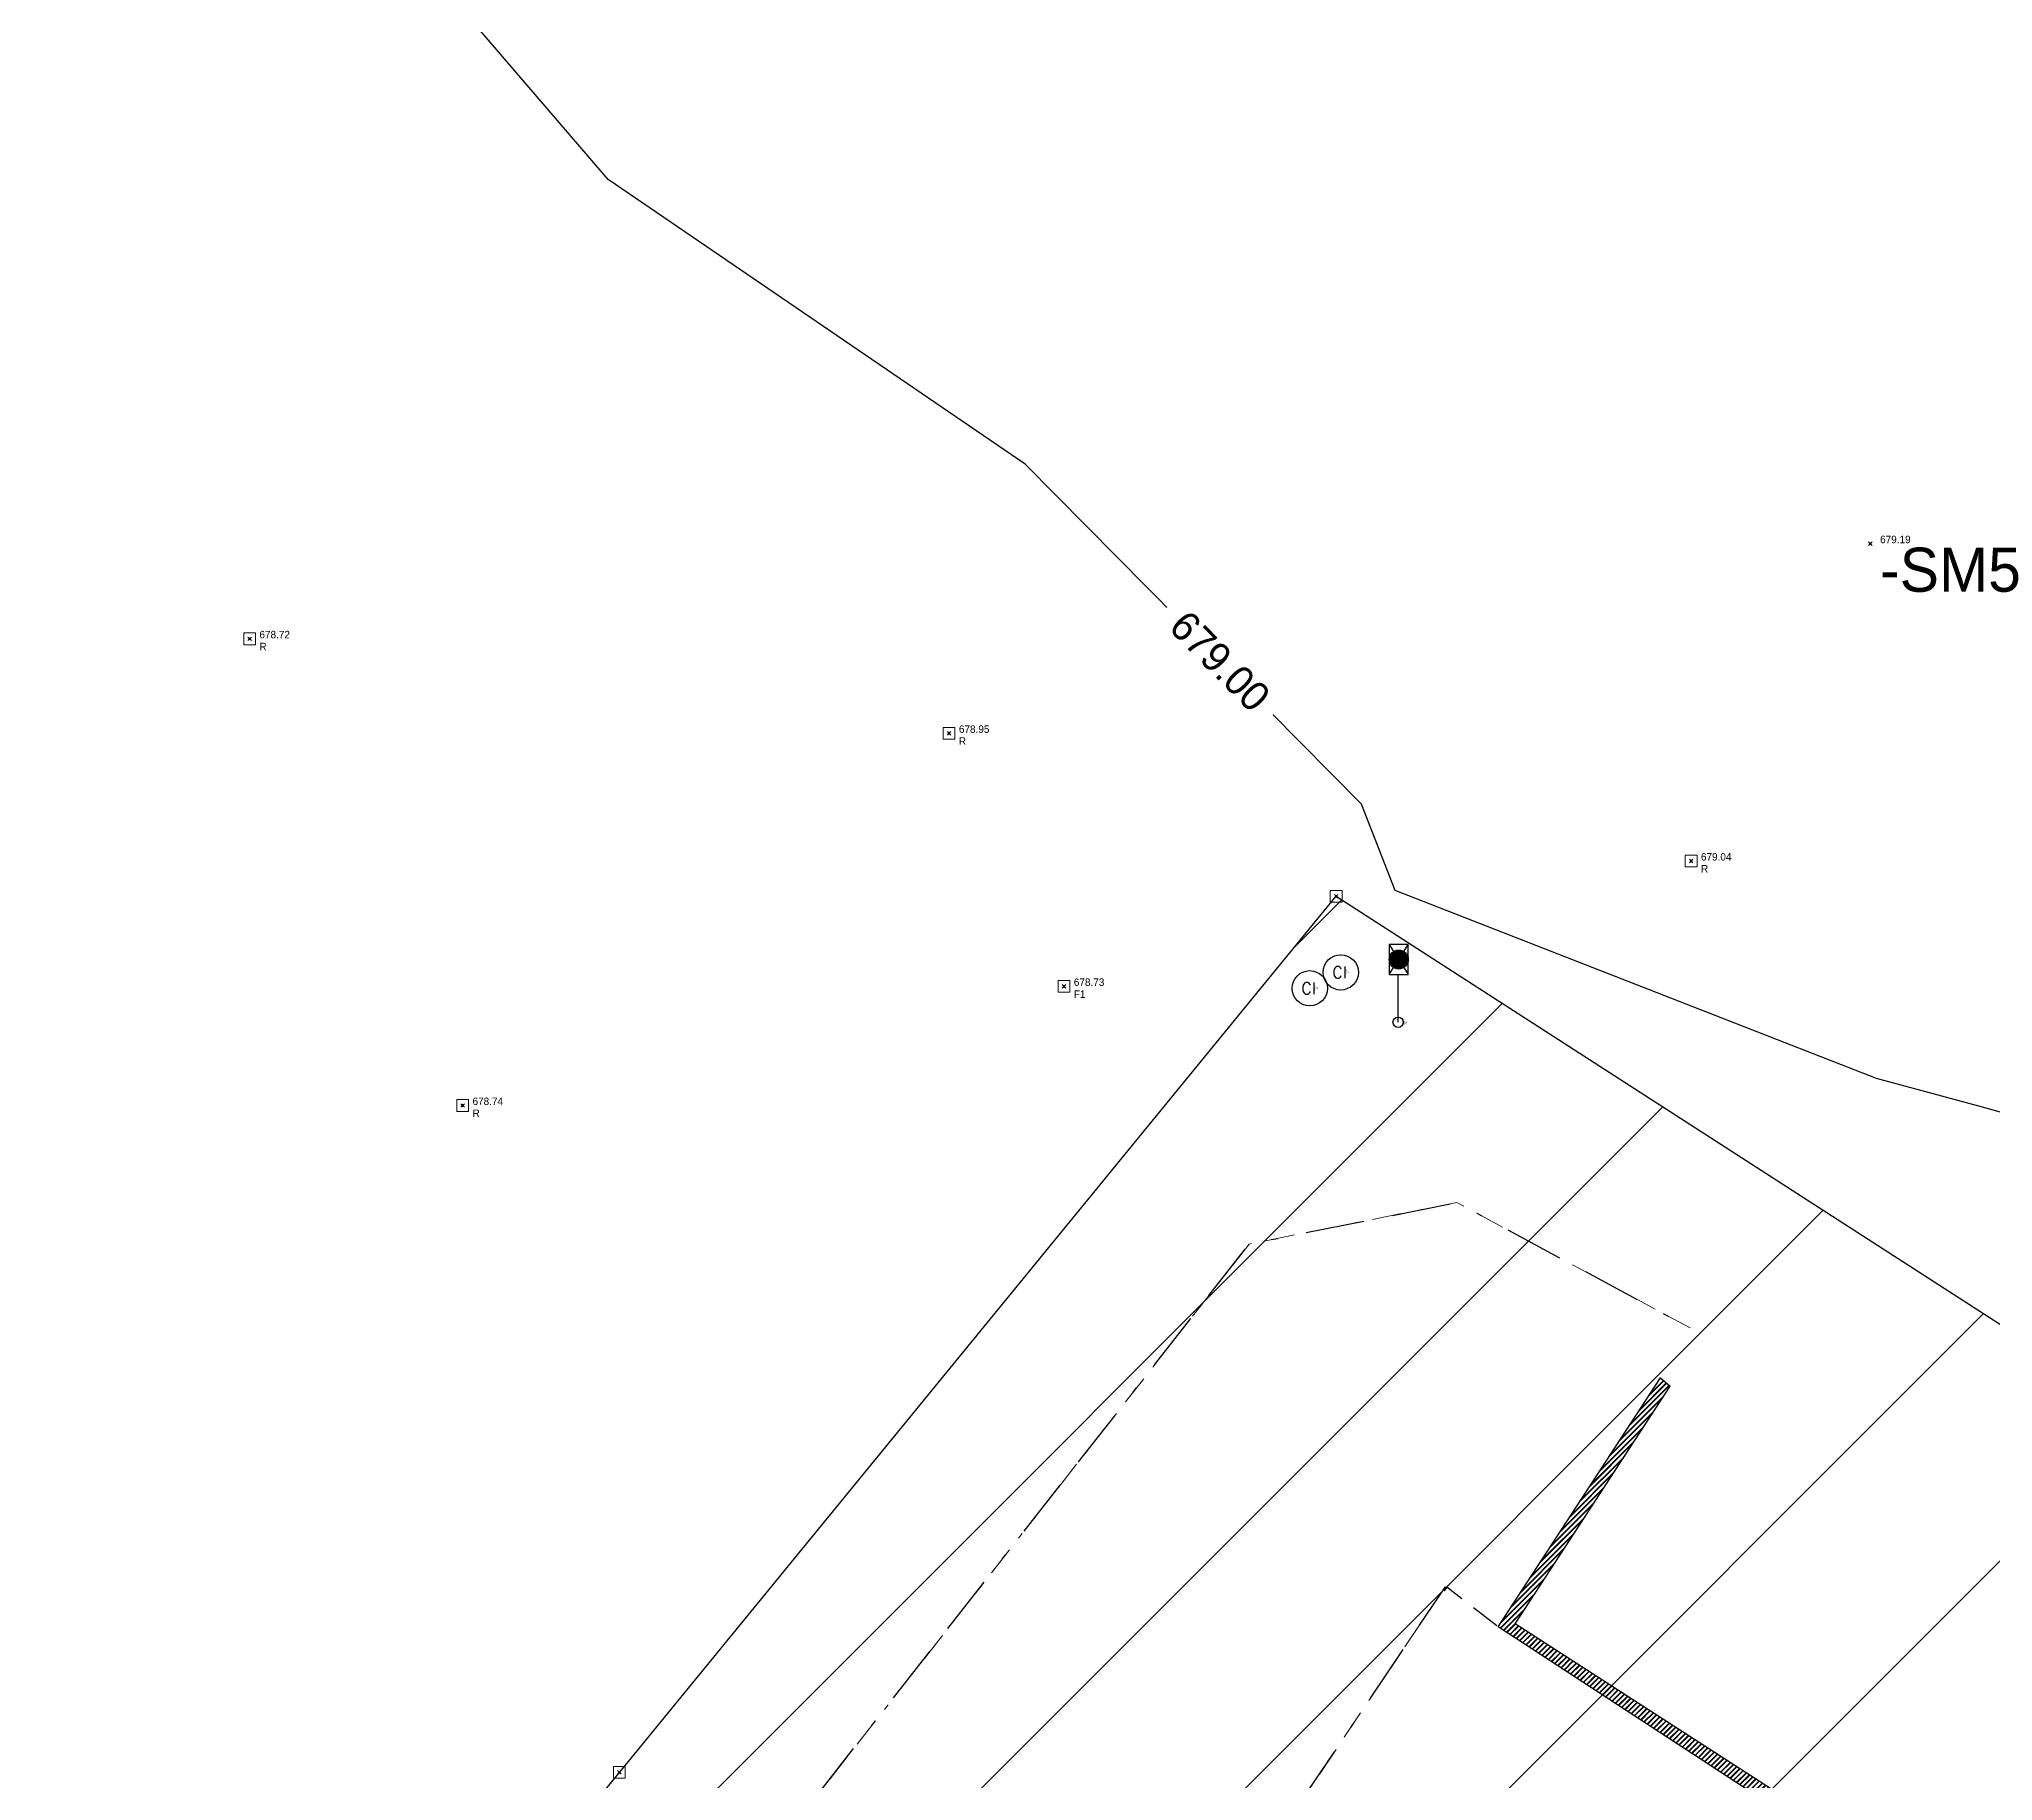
# Model space of a CAD drawing. Extents: x 350769 to 354978, y 6304672 to 6307963.
# Drawn here: x 352561.57 to 352594.83, y 6305540.12 to 6305569.76 of the extents above; entities that cross this region are included whole.
import ezdxf

# ---------------------------------------------------------------- set-up
doc = ezdxf.new("R2010")
doc.units = 0
doc.header["$PDMODE"] = 35
doc.header["$PDSIZE"] = 0.03
doc.linetypes.add('BORDER', pattern=[1.75, 0.5, -0.25, 0.5, -0.25, 0, -0.25])
doc.linetypes.add('CONTINUOS', pattern=[0])
doc.layers.get('0').update_dxf_attribs({"linetype": 'CONTINUOUS'})
doc.layers.get('Defpoints').update_dxf_attribs({"linetype": 'CONTINUOUS'})
for name, color, linetype in [('0-LEVANTAMIENTO 2020.SEP', 252, 'CONTINUOUS'), ('02_Geo ext_Acotamiento', 7, 'CONTINUOUS'), ('1-MURO', 7, 'CONTINUOUS'), ('1-REJA', 252, 'FENCELINE1'), ('1-TALUD', 252, 'BORDER'), ('2-ACHURADO MURO', 9, 'CONTINUOUS'), ('C-TINN', 5, 'CONTINUOUS'), ('C-TOPO-MINR', 8, 'CONTINUOUS'), ('V-NODE DIC 2005', 4, 'CONTINUOUS'), ('V-NODE-TEXT', 1, 'CONTINUOUS'), ('V-NODE-TEXT DIC 2005', 2, 'CONTINUOUS'), ('V-NODE-TEXT1 DIC 2005', 6, 'CONTINUOUS'), ('Z-CI', 253, 'CONTINUOUS'), ('Z-PCTV', 253, 'CONTINUOUS')]:
    doc.layers.add(name, color=color, linetype=linetype)
doc.layers.add('0_ASD_TOPOGRAFIA_ELEMENTOS', color=9, linetype='CONTINUOS', lineweight=5, true_color=0xbdbdbd)
doc.styles.add('ROMANS', font='romans.shx', dxfattribs={"width": 0.65})
doc.linetypes.add('FENCELINE1', pattern='A,6.35,-2.54,[133,ltypeshp.shx,S=2.54,R=0,X=-2.54,Y=0],-2.54,25.4', length=36.83)
doc.dimstyles.new('Principal', dxfattribs={"dimscale": 0, "dimtxt": 2, "dimasz": 2, "dimexe": 1, "dimexo": 1, "dimtad": 1, "dimrnd": 0.05, "dimzin": 1, "dimtxsty": 'ROMANS', "dimcen": 2.5, "dimclrt": 2, "dimaunit": 2, "dimadec": 0, "dimazin": 0, "dimtfac": 1, "dimtmove": 0, "dimatfit": 3, "dimfxl": 1, "dimfxlon": 1, "dimarcsym": 0})

# ---------------------------------------------------------------- blocks, each defined once
blk = doc.blocks.new('PCTV')
at = {"layer": 'Z-PCTV', "true_color": 0xbdbdbd}
h = blk.add_hatch(color=9, dxfattribs=at)
edge = h.paths.add_edge_path()
edge.add_arc((0.05, 6.02), 0.825, 0, 360)
at = {"layer": 'Z-PCTV', "color": 9, "true_color": 0xbdbdbd}
for p, q in [((-0.87, 7.46), (-0.44, 6.79)), ((0.53, 6.79), (0.96, 7.46)), ((-0.87, 4.58), (-0.44, 5.25)), ((0, 2.06), (0, 4.58)), ((0, 0), (0, 3.88)), ((0.53, 5.25), (0.96, 4.58))]:
    blk.add_line(p, q, dxfattribs=at)
blk.add_lwpolyline([(0.96, 4.58), (0.96, 7.46), (-0.87, 7.46), (-0.87, 4.58)], close=True, dxfattribs=at)
for centre, radius in [((0.05, 6.02), 0.912), ((0.05, 6.02), 0.825), ((0, 0), 0.5)]:
    blk.add_circle(centre, radius, dxfattribs=at)
blk = doc.blocks.new('*U720', base_point=(352584.703, 6305553.034))
at = {"layer": 'Z-PCTV', "linetype": 'ByBlock', "lineweight": -2, "xscale": 0.1773176706723187, "yscale": 0.1773176706723187, "zscale": 0.1773176706723187}
blk.add_blockref('PCTV', (352584.703, 6305553.034), dxfattribs=at)
at = {"layer": 'V-NODE-TEXT', "linetype": 'ByBlock', "char_height": 0.02}
for s, insert, attachment_point in [('303', (352584.768, 6305553.074), 4), ('679.06', (352584.768, 6305553.049), 1), ('°PCTV', (352584.768, 6305553.004), 4)]:
    blk.add_mtext(s, dxfattribs=dict(at, insert=insert, attachment_point=attachment_point))
blk = doc.blocks.new('CI')
at = {"layer": 'Z-CI'}
blk.add_circle((0, 0), 1.2, dxfattribs=at)
at = {"layer": 'Z-CI', "style": 'ROMANS'}
blk.add_text('CI', height=0.8, rotation=360, dxfattribs=at).set_placement((-0.58, -0.4))
blk = doc.blocks.new('*U799', base_point=(352583.199, 6305553.612))
at = {"layer": 'Z-CI', "linetype": 'ByBlock', "lineweight": -2, "xscale": 0.25, "yscale": 0.25, "zscale": 0.25}
blk.add_blockref('CI', (352583.199, 6305553.612), dxfattribs=at)
at = {"layer": 'V-NODE-TEXT', "linetype": 'ByBlock', "char_height": 0.02}
for s, insert, attachment_point in [('301', (352583.264, 6305553.652), 4), ('678.84', (352583.264, 6305553.627), 1), ('°CI', (352583.264, 6305553.582), 4)]:
    blk.add_mtext(s, dxfattribs=dict(at, insert=insert, attachment_point=attachment_point))
blk = doc.blocks.new('*U800', base_point=(352583.726, 6305553.882))
at = {"layer": 'Z-CI', "linetype": 'ByBlock', "lineweight": -2, "xscale": 0.25, "yscale": 0.25, "zscale": 0.25}
blk.add_blockref('CI', (352583.726, 6305553.882), dxfattribs=at)
at = {"layer": 'V-NODE-TEXT', "linetype": 'ByBlock', "char_height": 0.02}
for s, insert, attachment_point in [('302', (352583.791, 6305553.922), 4), ('678.82', (352583.791, 6305553.897), 1), ('°CI', (352583.791, 6305553.852), 4)]:
    blk.add_mtext(s, dxfattribs=dict(at, insert=insert, attachment_point=attachment_point))
blk = doc.blocks.new('*D1236')
at = {"layer": '02_Geo ext_Acotamiento', "color": 0, "lineweight": -2, "transparency": 16777216}
blk.add_line((352474.045, 6305972.496), (352473.119, 6305978.179), dxfattribs=at)
at = {"layer": '02_Geo ext_Acotamiento', "color": 0, "transparency": 16777216}
blk.add_solid([(352473.283, 6305978.206), (352472.954, 6305978.153), (352472.958, 6305979.166)], dxfattribs=at)
at = {"layer": 'Defpoints', "color": 0, "transparency": 16777216}
for p in [(352472.958, 6305979.166), (352596.042, 6305224.025)]:
    blk.add_point(p, dxfattribs=at)
at = {"layer": '02_Geo ext_Acotamiento', "color": 2, "transparency": 16777216, "insert": (352474.582, 6305974.845), "char_height": 1, "attachment_point": 5, "rotation": 279.2575, "style": 'ROMANS'}
blk.add_mtext('R765,10', dxfattribs=at)
blk = doc.blocks.new('*U1327')
at = {"color": 0, "linetype": 'ByBlock', "lineweight": -2, "transparency": 16777216}
blk.add_point((0, 0), dxfattribs=at)
blk = doc.blocks.new('*U3620', base_point=(352579.075, 6305553.575))
at = {"layer": 'V-NODE-TEXT DIC 2005', "linetype": 'ByBlock', "char_height": 0.127}
for s, insert, attachment_point in [('678.73', (352579.242, 6305553.646), 4), ('F1', (352579.242, 6305553.507), 1)]:
    blk.add_mtext(s, dxfattribs=dict(at, insert=insert, attachment_point=attachment_point))
blk = doc.blocks.new('*U3621', base_point=(352579.075, 6305553.575))
at = {"layer": 'V-NODE-TEXT DIC 2005', "color": 2, "lineweight": -2}
blk.add_blockref('*U3620', (352579.075, 6305553.575), dxfattribs=at)
blk = doc.blocks.new('*U2430', base_point=(352568.841, 6305551.547))
at = {"layer": 'V-NODE-TEXT DIC 2005', "linetype": 'ByBlock', "char_height": 0.127}
for s, insert, attachment_point in [('678.74', (352569.008, 6305551.618), 4), ('R', (352569.008, 6305551.479), 1)]:
    blk.add_mtext(s, dxfattribs=dict(at, insert=insert, attachment_point=attachment_point))
blk = doc.blocks.new('*U2431', base_point=(352568.841, 6305551.547))
at = {"layer": 'V-NODE-TEXT DIC 2005', "color": 2, "lineweight": -2}
blk.add_blockref('*U2430', (352568.841, 6305551.547), dxfattribs=at)
blk = doc.blocks.new('*U2422', base_point=(352589.748, 6305555.708))
at = {"layer": 'V-NODE-TEXT DIC 2005', "linetype": 'ByBlock', "char_height": 0.127}
for s, insert, attachment_point in [('679.04', (352589.915, 6305555.779), 4), ('R', (352589.915, 6305555.64), 1)]:
    blk.add_mtext(s, dxfattribs=dict(at, insert=insert, attachment_point=attachment_point))
blk = doc.blocks.new('*U2423', base_point=(352589.748, 6305555.708))
at = {"layer": 'V-NODE-TEXT DIC 2005', "color": 2, "lineweight": -2}
blk.add_blockref('*U2422', (352589.748, 6305555.708), dxfattribs=at)
blk = doc.blocks.new('*U2400', base_point=(352577.119, 6305557.881))
at = {"layer": 'V-NODE-TEXT DIC 2005', "linetype": 'ByBlock', "char_height": 0.127}
for s, insert, attachment_point in [('678.95', (352577.286, 6305557.952), 4), ('R', (352577.286, 6305557.813), 1)]:
    blk.add_mtext(s, dxfattribs=dict(at, insert=insert, attachment_point=attachment_point))
blk = doc.blocks.new('*U2401', base_point=(352577.119, 6305557.881))
at = {"layer": 'V-NODE-TEXT DIC 2005', "color": 2, "lineweight": -2}
blk.add_blockref('*U2400', (352577.119, 6305557.881), dxfattribs=at)
blk = doc.blocks.new('*U2394', base_point=(352565.214, 6305559.489))
at = {"layer": 'V-NODE-TEXT DIC 2005', "linetype": 'ByBlock', "char_height": 0.127}
for s, insert, attachment_point in [('678.72', (352565.381, 6305559.56), 4), ('R', (352565.381, 6305559.421), 1)]:
    blk.add_mtext(s, dxfattribs=dict(at, insert=insert, attachment_point=attachment_point))
blk = doc.blocks.new('*U2395', base_point=(352565.214, 6305559.489))
at = {"layer": 'V-NODE-TEXT DIC 2005', "color": 2, "lineweight": -2}
blk.add_blockref('*U2394', (352565.214, 6305559.489), dxfattribs=at)
blk = doc.blocks.new('*U1352', base_point=(352592.797, 6305561.11))
at = {"layer": 'V-NODE-TEXT1 DIC 2005', "linetype": 'ByBlock'}
for s, insert, char_height, attachment_point in [('679.19', (352592.964, 6305561.181), 0.127, 4), ('-SM5', (352592.964, 6305561.042), 0.75, 1)]:
    blk.add_mtext(s, dxfattribs=dict(at, insert=insert, char_height=char_height, attachment_point=attachment_point))
blk = doc.blocks.new('*U1353', base_point=(352592.797, 6305561.11))
at = {"layer": 'V-NODE-TEXT DIC 2005', "color": 2, "lineweight": -2}
blk.add_blockref('*U1352', (352592.797, 6305561.11), dxfattribs=at)
blk = doc.blocks.new('*U1332', base_point=(352592.797, 6305561.11))
at = {"layer": 'V-NODE-TEXT1 DIC 2005', "linetype": 'ByBlock'}
for s, insert, char_height, attachment_point in [('679.19', (352592.964, 6305561.181), 0.127, 4), ('-SM5', (352592.964, 6305561.042), 0.75, 1)]:
    blk.add_mtext(s, dxfattribs=dict(at, insert=insert, char_height=char_height, attachment_point=attachment_point))
blk = doc.blocks.new('*U1333', base_point=(352592.797, 6305561.11))
at = {"layer": 'V-NODE-TEXT DIC 2005', "color": 2, "lineweight": -2}
blk.add_blockref('*U1332', (352592.797, 6305561.11), dxfattribs=at)
blk = doc.blocks.new('*U4996', base_point=(352584.703, 6305553.034))
at = {"layer": 'Z-PCTV', "linetype": 'ByBlock', "lineweight": -2, "xscale": 0.1773176706723187, "yscale": 0.1773176706723187, "zscale": 0.1773176706723187}
blk.add_blockref('PCTV', (352584.703, 6305553.034), dxfattribs=at)
at = {"layer": 'V-NODE-TEXT', "linetype": 'ByBlock', "char_height": 0.02}
for s, insert, attachment_point in [('303', (352584.768, 6305553.074), 4), ('679.06', (352584.768, 6305553.049), 1), ('°PCTV', (352584.768, 6305553.004), 4)]:
    blk.add_mtext(s, dxfattribs=dict(at, insert=insert, attachment_point=attachment_point))
blk = doc.blocks.new('*U5078', base_point=(352583.199, 6305553.612))
at = {"layer": 'Z-CI', "linetype": 'ByBlock', "lineweight": -2, "xscale": 0.25, "yscale": 0.25, "zscale": 0.25}
blk.add_blockref('CI', (352583.199, 6305553.612), dxfattribs=at)
at = {"layer": 'V-NODE-TEXT', "linetype": 'ByBlock', "char_height": 0.02}
for s, insert, attachment_point in [('301', (352583.264, 6305553.652), 4), ('678.84', (352583.264, 6305553.627), 1), ('°CI', (352583.264, 6305553.582), 4)]:
    blk.add_mtext(s, dxfattribs=dict(at, insert=insert, attachment_point=attachment_point))
blk = doc.blocks.new('*U5079', base_point=(352583.726, 6305553.882))
at = {"layer": 'Z-CI', "linetype": 'ByBlock', "lineweight": -2, "xscale": 0.25, "yscale": 0.25, "zscale": 0.25}
blk.add_blockref('CI', (352583.726, 6305553.882), dxfattribs=at)
at = {"layer": 'V-NODE-TEXT', "linetype": 'ByBlock', "char_height": 0.02}
for s, insert, attachment_point in [('302', (352583.791, 6305553.922), 4), ('678.82', (352583.791, 6305553.897), 1), ('°CI', (352583.791, 6305553.852), 4)]:
    blk.add_mtext(s, dxfattribs=dict(at, insert=insert, attachment_point=attachment_point))
blk = doc.blocks.new('TOPOGRAFIA')
at = {"layer": '2-ACHURADO MURO', "lineweight": 0, "true_color": 0xbdbdbd}
h = blk.add_hatch(dxfattribs=at)
h.set_pattern_fill('ANSI31', color=9, scale=0.02)
h.set_pattern_definition([(45, (38000, -3000), (-0.04490128060535, 0.04490128060535), [])])
h.paths.add_polyline_path([(390597.223, 6302536.005), (390586.695, 6302542.797), (390589.334, 6302546.839), (390589.169, 6302546.983), (390586.404, 6302542.747), (390599.296, 6302534.32), (390606.856, 6302529.485), (390608.792, 6302532.234), (390608.625, 6302532.351), (390606.805, 6302529.761)])
at = {"layer": '1-MURO', "color": 9, "lineweight": 0, "true_color": 0xbdbdbd, "flags": 128}
for points in [[(390606.856, 6302529.485), (390599.296, 6302534.32), (390586.404, 6302542.747), (390589.169, 6302546.983)], [(390606.805, 6302529.761), (390597.223, 6302536.005), (390586.695, 6302542.797), (390589.334, 6302546.839)], [(390589.169, 6302546.983), (390589.334, 6302546.839)]]:
    blk.add_lwpolyline(points, dxfattribs=at)
at = {"layer": '1-REJA', "color": 9, "lineweight": 0, "true_color": 0xbdbdbd, "flags": 128}
blk.add_lwpolyline([(390457.825, 6302402.635), (390454.252, 6302411.685), (390450.931, 6302420.069), (390447.151, 6302429.404), (390442.008, 6302442.347), (390436.835, 6302455.304), (390430.757, 6302470.685), (390440.792, 6302475.07), (390451.682, 6302479.894), (390465.771, 6302486.18), (390480.216, 6302492.535), (390496.407, 6302499.712), (390513.657, 6302507.299), (390529.161, 6302514.161), (390541.959, 6302519.8), (390561.927, 6302528.675), (390571.449, 6302540.268), (390583.647, 6302555.178), (390598.213, 6302545.789)], dxfattribs=at)
at = {"layer": '1-TALUD', "color": 9, "lineweight": 0, "true_color": 0xbdbdbd}
blk.add_line((390578.208, 6302532.567), (390585.506, 6302543.428), dxfattribs=at)
at = {"layer": '1-TALUD', "color": 9, "lineweight": 0, "true_color": 0xbdbdbd, "flags": 128}
for points in [[(390573.893, 6302538.705), (390582.168, 6302549.259), (390585.702, 6302549.967), (390589.672, 6302547.831)], [(390586.381, 6302542.762), (390585.531, 6302543.421), (390585.487, 6302543.356)]]:
    blk.add_lwpolyline(points, dxfattribs=at)
at = {"layer": 'C-TINN', "color": 9, "linetype": 'Continuous', "lineweight": 0, "true_color": 0xbdbdbd}
for points, elevation in [([(390565.055, 6302559.459), (390565.055, 6302559.659), (390565.255, 6302559.659), (390565.255, 6302559.459), (390565.055, 6302559.459)], 678.72), ([(390576.96, 6302557.851), (390576.96, 6302558.051), (390577.16, 6302558.051), (390577.16, 6302557.851), (390576.96, 6302557.851)], 678.95), ([(390589.589, 6302555.677), (390589.589, 6302555.877), (390589.789, 6302555.877), (390589.789, 6302555.677), (390589.589, 6302555.677)], 679.04), ([(390583.547, 6302555.078), (390583.547, 6302555.278), (390583.747, 6302555.278), (390583.747, 6302555.078), (390583.547, 6302555.078)], 678.992), ([(390578.915, 6302553.545), (390578.915, 6302553.745), (390579.115, 6302553.745), (390579.115, 6302553.545), (390578.915, 6302553.545)], 678.73), ([(390568.681, 6302551.517), (390568.681, 6302551.717), (390568.881, 6302551.717), (390568.881, 6302551.517), (390568.681, 6302551.517)], 678.74), ([(390571.349, 6302540.168), (390571.349, 6302540.368), (390571.549, 6302540.368), (390571.549, 6302540.168), (390571.349, 6302540.168)], 678.655)]:
    blk.add_lwpolyline(points, dxfattribs=dict(at, elevation=elevation))
for p in [(390565.155, 6302559.559, 678.72), (390577.06, 6302557.951, 678.95), (390589.689, 6302555.777, 679.04), (390583.647, 6302555.178, 678.992), (390579.015, 6302553.645, 678.73), (390568.781, 6302551.617, 678.74), (390571.449, 6302540.268, 678.655)]:
    blk.add_point(p, dxfattribs=at)
at = {"layer": 'C-TOPO-MINR', "color": 9, "linetype": 'Continuous', "lineweight": -3, "true_color": 0xbdbdbd, "elevation": 679}
blk.add_lwpolyline([(390600.565, 6302549.929), (390594.647, 6302551.589), (390592.846, 6302552.078), (390584.654, 6302555.278), (390584.076, 6302556.743), (390578.356, 6302562.529), (390571.258, 6302567.376), (390567.523, 6302571.728)], dxfattribs=at)
at = {"layer": 'V-NODE DIC 2005', "color": 9, "lineweight": 0, "true_color": 0xbdbdbd, "rotation": 359.9963883938062}
for p in [(390592.738, 6302561.178), (390565.155, 6302559.559), (390577.06, 6302557.95), (390589.689, 6302555.777), (390579.016, 6302553.644), (390568.782, 6302551.617)]:
    blk.add_blockref('*U1327', p, dxfattribs=at)
at = {"layer": 'V-NODE-TEXT DIC 2005', "color": 9, "lineweight": 0, "true_color": 0xbdbdbd, "rotation": 359.9963883938062}
for name, p in [('*U1353', (390592.738, 6302561.178)), ('*U1333', (390592.738, 6302561.178)), ('*U2395', (390565.155, 6302559.559)), ('*U2401', (390577.06, 6302557.95)), ('*U2423', (390589.689, 6302555.777)), ('*U3621', (390579.016, 6302553.644)), ('*U2431', (390568.782, 6302551.617))]:
    blk.add_blockref(name, p, dxfattribs=at)
at = {"layer": 'Z-CI', "color": 9, "lineweight": 0, "true_color": 0xbdbdbd}
for name, p in [('*U5079', (390583.726, 6302553.882)), ('*U5078', (390583.199, 6302553.612))]:
    blk.add_blockref(name, p, dxfattribs=at)
at = {"layer": 'Z-PCTV', "color": 9, "lineweight": 0, "true_color": 0xbdbdbd}
blk.add_blockref('*U4996', (390584.703, 6302553.034), dxfattribs=at)
at = {"layer": 'C-TOPO-MINR', "color": 9, "linetype": 'Continuous', "lineweight": 0, "true_color": 0xbdbdbd, "insert": (390581.669, 6302559.178, 679), "char_height": 0.5, "width": 2.50095, "attachment_point": 5, "rotation": 314.6723, "bg_fill": 3, "box_fill_scale": 1.0635, "bg_fill_color": 9, "bg_fill_true_color": 13158600, "bg_fill_transparency": 0}
blk.add_mtext('679.00', dxfattribs=at)

msp = doc.modelspace()

# ---------------------------------------------------------------- hatches: boundary and pattern name
at = {"layer": '0-LEVANTAMIENTO 2020.SEP'}
h = msp.add_hatch(dxfattribs=at)
h.set_pattern_fill('ANSI31', color=252)
h.paths.add_polyline_path([(352458.213, 6305401.216), (352452.503, 6305398.982), (352452.816, 6305399.28), (352452.609, 6305399.636), (352451.638, 6305400.227), (352457.678, 6305402.577), (352457.689, 6305402.79), (352457.683, 6305402.996), (352454.252, 6305411.685), (352450.931, 6305420.069), (352447.151, 6305429.404), (352442.008, 6305442.347), (352436.835, 6305455.304), (352430.757, 6305470.685), (352440.792, 6305475.07), (352451.682, 6305479.894), (352465.771, 6305486.18), (352480.216, 6305492.535), (352496.407, 6305499.712), (352513.657, 6305507.299), (352529.161, 6305514.161), (352541.959, 6305519.8), (352561.927, 6305528.675), (352571.449, 6305540.268), (352583.647, 6305555.178), (352598.213, 6305545.789), (352605.453, 6305541.805), (352602.222, 6305538.721), (352606.073, 6305535.813), (352608.645, 6305532.42), (352608.792, 6305532.234), (352608.857, 6305528.43), (352613.727, 6305525.092), (352613.927, 6305524.926), (352609.716, 6305517.616), (352604.317, 6305502.974), (352607.353, 6305483.644), (352606.958, 6305479.393), (352608.039, 6305476.818), (352609.065, 6305474.225), (352617.537, 6305468.424), (352618.346, 6305465.146), (352618.854, 6305464.849), (352618.951, 6305464.69), (352608.801, 6305460.676), (352599.579, 6305457.023), (352587.598, 6305452.326), (352574.209, 6305447), (352559.984, 6305441.387), (352541.368, 6305434.036), (352532.693, 6305430.631), (352523.045, 6305426.8), (352512.509, 6305422.629), (352503.01, 6305418.889), (352490.722, 6305414.053), (352481.682, 6305410.475), (352476.439, 6305408.401), (352468.05, 6305405.104)])
at = {"layer": '2-ACHURADO MURO'}
h = msp.add_hatch(dxfattribs=at)
h.set_pattern_fill('ANSI31', color=256, scale=0.02)
h.set_pattern_definition([(45, (0, 0), (-0.04490128060535, 0.04490128060535), [])])
h.paths.add_polyline_path([(352597.223, 6305536.005), (352586.695, 6305542.797), (352589.334, 6305546.839), (352589.169, 6305546.983), (352586.404, 6305542.747), (352599.296, 6305534.32), (352606.856, 6305529.485), (352608.792, 6305532.234), (352608.625, 6305532.351), (352606.805, 6305529.761)])

# ---------------------------------------------------------------- linework, layer by layer
at = {"layer": '0-LEVANTAMIENTO 2020.SEP', "flags": 128}
msp.add_lwpolyline([(352451.682, 6305479.894), (352465.771, 6305486.18), (352480.216, 6305492.535), (352496.407, 6305499.712), (352513.657, 6305507.299), (352529.161, 6305514.161), (352541.959, 6305519.8), (352561.927, 6305528.675), (352571.449, 6305540.268), (352583.647, 6305555.178), (352598.213, 6305545.789)], dxfattribs=at)
at = {"layer": '1-MURO', "flags": 128}
for points in [[(352606.856, 6305529.485), (352599.296, 6305534.32), (352586.404, 6305542.747), (352589.169, 6305546.983)], [(352589.169, 6305546.983), (352589.334, 6305546.839)], [(352606.805, 6305529.761), (352597.223, 6305536.005), (352586.695, 6305542.797), (352589.334, 6305546.839)]]:
    msp.add_lwpolyline(points, dxfattribs=at)
at = {"layer": '1-REJA', "ltscale": 0.2, "flags": 128}
msp.add_lwpolyline([(352457.825, 6305402.635), (352454.252, 6305411.685), (352450.931, 6305420.069), (352447.151, 6305429.404), (352442.008, 6305442.347), (352436.835, 6305455.304), (352430.757, 6305470.685), (352440.792, 6305475.07), (352451.682, 6305479.894), (352465.771, 6305486.18), (352480.216, 6305492.535), (352496.407, 6305499.712), (352513.657, 6305507.299), (352529.161, 6305514.161), (352541.959, 6305519.8), (352561.927, 6305528.675), (352571.449, 6305540.268), (352583.647, 6305555.178), (352598.213, 6305545.789)], dxfattribs=at)
at = {"layer": '1-TALUD', "ltscale": 2}
msp.add_line((352578.208, 6305532.567), (352585.506, 6305543.428), dxfattribs=at)
at = {"layer": '1-TALUD', "ltscale": 2, "flags": 128}
msp.add_lwpolyline([(352573.893, 6305538.705), (352582.168, 6305549.259), (352585.702, 6305549.967), (352589.672, 6305547.831)], dxfattribs=at)
at = {"layer": '1-TALUD', "flags": 128}
msp.add_lwpolyline([(352586.381, 6305542.762), (352585.531, 6305543.421), (352585.487, 6305543.356)], dxfattribs=at)

# ---------------------------------------------------------------- block references
at = {"layer": 'Z-CI'}
for name, p in [('*U800', (352583.726, 6305553.882)), ('*U799', (352583.199, 6305553.612))]:
    msp.add_blockref(name, p, dxfattribs=at)
at = {"layer": 'Z-PCTV'}
msp.add_blockref('*U720', (352584.703, 6305553.034), dxfattribs=at)

# ---------------------------------------------------------------- dimensions: what is measured, and where the dimension line sits
at = {"layer": '02_Geo ext_Acotamiento'}
dim = msp.add_radius_dim(center=(352596.042, 6305224.025), mpoint=(352472.958, 6305979.166), dimstyle='Principal', override={"dimscale": 0, "dimaunit": 0, "dimfxl": 0.22, "dimarcsym": 1}, dxfattribs=at)
dim.commit()
dim.dimension.update_dxf_attribs({"geometry": '*D1236', "text_midpoint": (352473.686, 6305974.698), "dimtype": 164})

# ---------------------------------------------------------------- next in the draw order: block references
at = {"layer": '0_ASD_TOPOGRAFIA_ELEMENTOS', "color": 30, "true_color": 0xf26507}
msp.add_blockref('TOPOGRAFIA', (-38000, 3000), dxfattribs=at)

doc.saveas('drawing.dxf')
